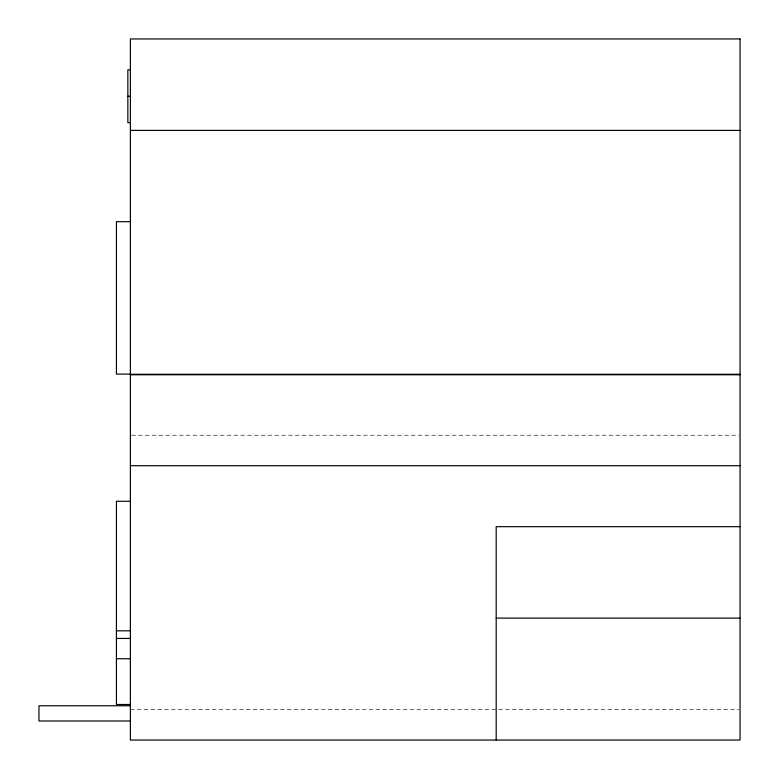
<?xml version="1.0" encoding="UTF-8"?>
<svg xmlns="http://www.w3.org/2000/svg" width="779" height="779" viewBox="0 0 779 779"><rect width="100%" height="100%" fill="white"/><g stroke="black" fill="none" stroke-linecap="round" stroke-linejoin="round"><path stroke-width="0.58" stroke-dasharray="3.9 2.92" d="M131.612 435.227L738.833 435.227M130.395 709.572L738.833 709.572"/><path stroke-width="1.17" d="M130.395 69.867L127.853 69.867L127.853 122.663L130.395 122.663M127.853 96.265L130.395 96.265M130.395 130.395L740.05 130.395M130.395 221.684L116.431 221.684L116.431 374.095L130.395 374.095M130.395 374.261L740.05 374.261M130.395 374.777L740.05 374.777M130.395 465.706L740.05 465.706M130.395 501.267L116.431 501.267L116.431 704.489L130.395 704.489M740.05 526.672L496.194 526.672L496.194 740.05M496.194 618.117L740.05 618.117M116.431 630.824L130.395 630.824M116.431 638.439L130.395 638.439M116.431 658.761L130.395 658.761M130.395 705.755L38.95 705.755L38.95 720.994L130.395 720.994M740.05 38.95L130.395 38.95L130.395 740.05L740.05 740.05L740.05 38.95"/></g></svg>
